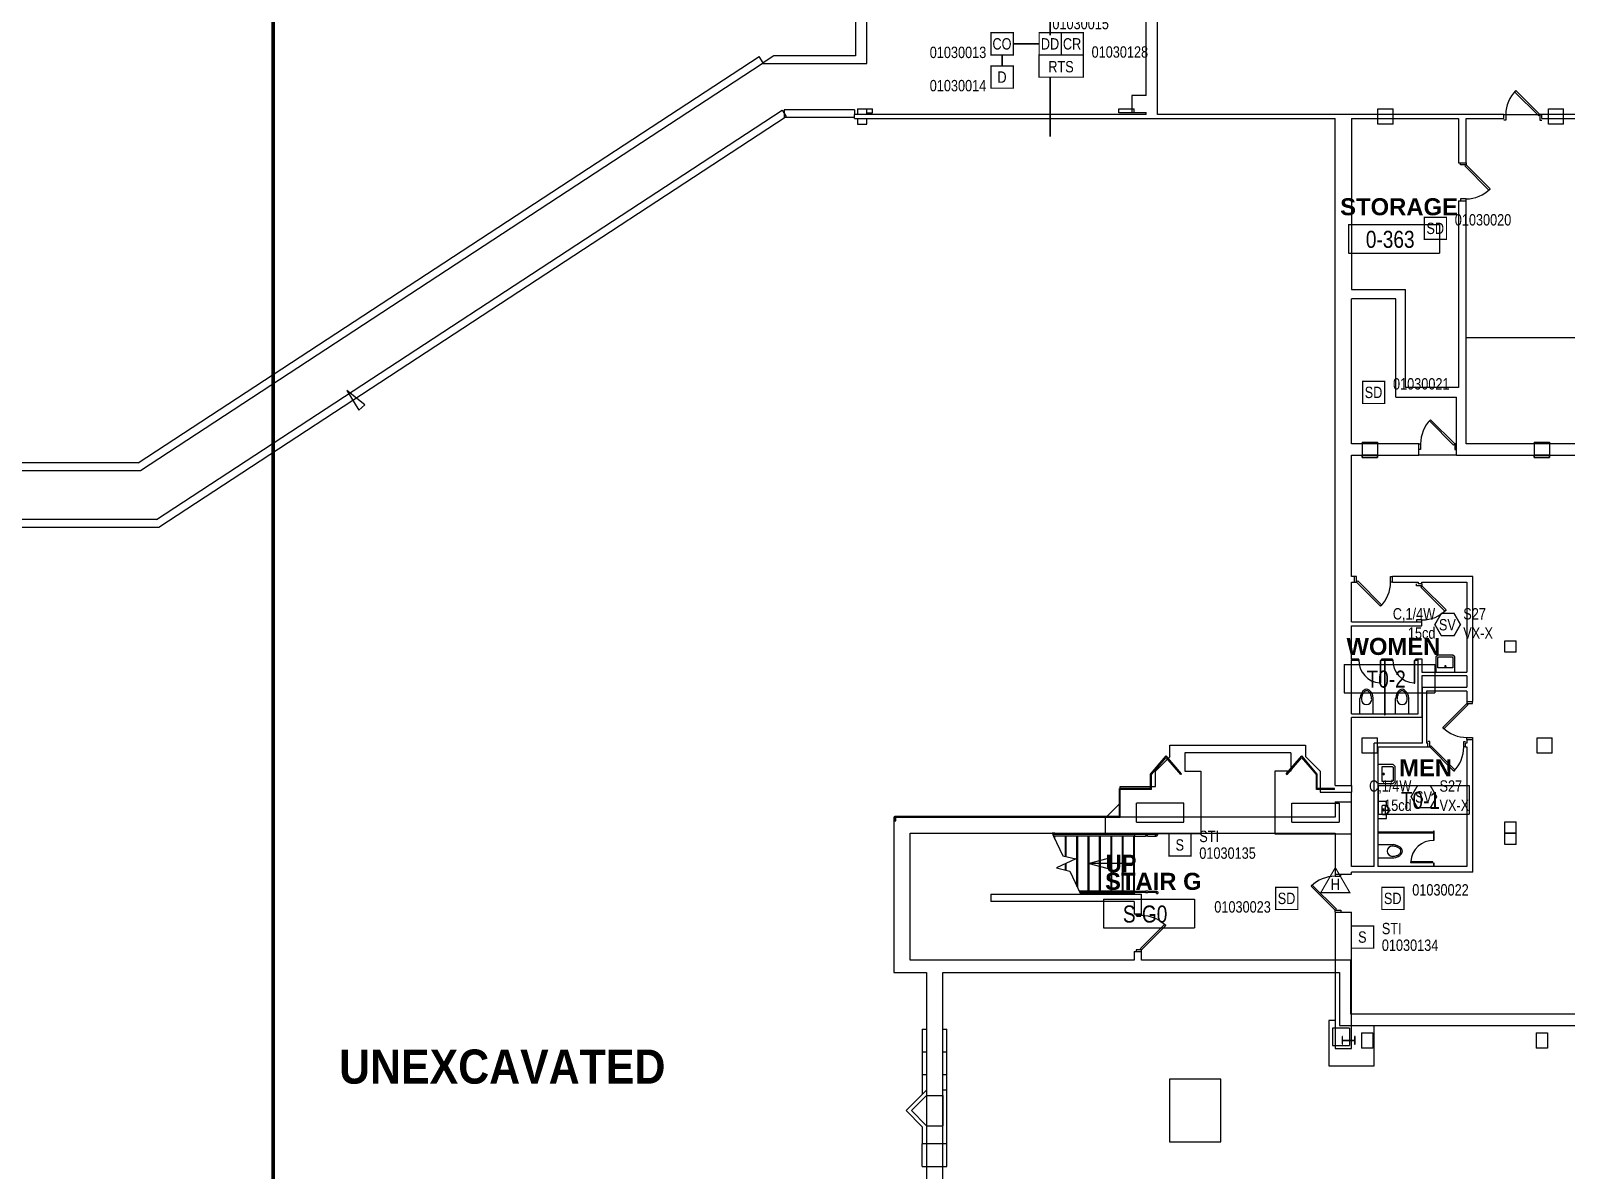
# Model space of a CAD drawing. Header units: inches. Extents: x 3516 to 15434, y -1454 to 5991.
# Drawn here: x 9321 to 10942, y 209 to 1411 of the extents above; entities that cross this region are included whole.
import ezdxf
from ezdxf.enums import TextEntityAlignment as Align

# ---------------------------------------------------------------- set-up
doc = ezdxf.new("R2010")
doc.units = ezdxf.units.IN
doc.header["$LTSCALE"] = 0.25
doc.header["$MEASUREMENT"] = 0
for name, color, linetype in [('BACKGROUND', 8, 'Continuous'), ('CO DETECTOR', 1, 'Continuous'), ('CONDUIT', 6, 'Continuous'), ('DOOR HOLDER', 1, 'Continuous'), ('DUCT DETECTOR', 1, 'Continuous'), ('HEAT DETECTOR', 1, 'Continuous'), ('PULL STATION', 1, 'Continuous'), ('RELAY MODULES', 1, 'Continuous'), ('REMOTE TEST STATION', 1, 'Continuous'), ('SMOKE DETECTOR', 1, 'Continuous'), ('SPEAKER STROBE', 1, 'Continuous')]:
    doc.layers.add(name, color=color, linetype=linetype)
doc.styles.add('Arial', font='arial.ttf', dxfattribs={"width": 0.8})
doc.styles.add('Arial_B', font='arialbd.ttf', dxfattribs={"width": 0.9, "height": 11.25})
doc.styles.add('Arial_B_1', font='arialbd.ttf', dxfattribs={"height": 0.09375})
doc.styles.add('Arial_B_2', font='arialbd.ttf', dxfattribs={"width": 0.9, "height": 36})

# ---------------------------------------------------------------- blocks, each defined once
blk = doc.blocks.new('SIGA-278')
at = {"layer": 'PULL STATION', "const_width": 1.3}
blk.add_lwpolyline([(-11.5, -11.7), (-11.5, 11.7), (11.9, 11.7), (11.9, -11.7)], close=True, dxfattribs=at)
at = {"layer": 'PULL STATION', "style": 'Arial', "width": 0.8}
blk.add_text('S', height=12, dxfattribs=at).set_placement((0, 0), align=Align.MIDDLE)
for tag, p in [('ADDRESS', (20.6, 9)), ('ZONE', (20.6, -8.6))]:
    blk.add_attdef(tag, text='', height=12, dxfattribs=at).set_placement(p, align=Align.MIDDLE_LEFT)
blk.add_attdef('SUBSCRIPT', text='', height=12, dxfattribs=at).set_placement((-16.6, -9), align=Align.MIDDLE_RIGHT)
blk = doc.blocks.new('SIGA-HRD')
at = {"layer": 'HEAT DETECTOR', "const_width": 1.3}
blk.add_lwpolyline([(-11.5, -11.7), (-11.5, 11.7), (11.9, 11.7), (11.9, -11.7)], close=True, dxfattribs=at)
at = {"layer": 'HEAT DETECTOR', "style": 'Arial', "width": 0.8}
blk.add_text('D', height=12, dxfattribs=at).set_placement((0, 0), align=Align.MIDDLE)
for tag, p in [('ADDRESS', (20.6, 9)), ('ZONE', (20.6, -8.6))]:
    blk.add_attdef(tag, text='', height=12, dxfattribs=at).set_placement(p, align=Align.MIDDLE_LEFT)
blk.add_attdef('SUBSCRIPT', text='', height=12, dxfattribs=at).set_placement((-16.6, -9), align=Align.MIDDLE_RIGHT)
blk = doc.blocks.new('SIGA-COD')
at = {"layer": 'CO DETECTOR', "const_width": 1.3}
blk.add_lwpolyline([(-11.5, -11.7), (-11.5, 11.7), (11.9, 11.7), (11.9, -11.7)], close=True, dxfattribs=at)
at = {"layer": 'CO DETECTOR', "style": 'Arial', "width": 0.8}
blk.add_text('CO', height=12, dxfattribs=at).set_placement((0, 0), align=Align.MIDDLE)
for tag, p in [('ADDRESS', (20.6, 9)), ('ZONE', (20.6, -8.6))]:
    blk.add_attdef(tag, text='', height=12, dxfattribs=at).set_placement(p, align=Align.MIDDLE_LEFT)
blk.add_attdef('SUBSCRIPT', text='', height=12, dxfattribs=at).set_placement((-16.6, -9), align=Align.MIDDLE_RIGHT)
blk = doc.blocks.new('SIGA-CR')
at = {"layer": 'RELAY MODULES', "const_width": 1.3}
blk.add_lwpolyline([(-11.5, -11.7), (-11.5, 11.7), (11.9, 11.7), (11.9, -11.7)], close=True, dxfattribs=at)
at = {"layer": 'RELAY MODULES', "style": 'Arial', "width": 0.8}
blk.add_text('CR', height=12, dxfattribs=at).set_placement((0, 0), align=Align.MIDDLE)
for tag, p in [('ADDRESS', (20.6, 9)), ('ZONE', (20.6, -8.6))]:
    blk.add_attdef(tag, text='', height=12, dxfattribs=at).set_placement(p, align=Align.MIDDLE_LEFT)
blk.add_attdef('SUBSCRIPT', text='', height=12, dxfattribs=at).set_placement((-16.6, -9), align=Align.MIDDLE_RIGHT)
blk = doc.blocks.new('SIGA-SD')
at = {"layer": 'DUCT DETECTOR', "const_width": 1.3}
blk.add_lwpolyline([(-11.5, -11.7), (-11.5, 11.7), (11.9, 11.7), (11.9, -11.7)], close=True, dxfattribs=at)
at = {"layer": 'DUCT DETECTOR', "style": 'Arial', "width": 0.8}
blk.add_text('DD', height=12, dxfattribs=at).set_placement((0, 0), align=Align.MIDDLE)
for tag, p in [('ADDRESS', (20.6, 9)), ('ZONE', (20.6, -8.6))]:
    blk.add_attdef(tag, text='', height=12, dxfattribs=at).set_placement(p, align=Align.MIDDLE_LEFT)
blk.add_attdef('SUBSCRIPT', text='', height=12, dxfattribs=at).set_placement((-16.6, -9), align=Align.MIDDLE_RIGHT)
blk = doc.blocks.new('SD-TRK')
at = {"layer": 'REMOTE TEST STATION', "const_width": 1.25}
blk.add_lwpolyline([(-23.2, 12.4), (23.6, 12.4), (23.6, -11), (-23.2, -11)], close=True, dxfattribs=at)
at = {"layer": 'REMOTE TEST STATION', "style": 'Arial', "width": 0.8}
blk.add_text('RTS', height=12, dxfattribs=at).set_placement((0, 0), align=Align.MIDDLE)
blk.add_attdef('DD_NUMBER', text='', height=12, dxfattribs=at).set_placement((29.5, 10.2), align=Align.MIDDLE_LEFT)
blk = doc.blocks.new('150X-AQN5')
at = {"layer": 'DOOR HOLDER', "const_width": 1.25}
blk.add_lwpolyline([(15.3, -8.8), (0, 17.6), (-15.3, -8.8)], close=True, dxfattribs=at)
at = {"layer": 'DOOR HOLDER', "style": 'Arial', "width": 0.8}
blk.add_text('H', height=12, dxfattribs=at).set_placement((0, 0), align=Align.MIDDLE)
blk.add_attdef('SUBSCRIPT', text='', height=12, dxfattribs=at).set_placement((11.4, 10.5), align=Align.MIDDLE_LEFT)
blk = doc.blocks.new('GC-S7VM')
at = {"layer": 'SPEAKER STROBE', "const_width": 1.46}
blk.add_lwpolyline([(13.8, 0.2), (7.1, 11.9), (-6.4, 11.9), (-13.2, 0.2), (-6.4, -11.5), (7.1, -11.5)], close=True, dxfattribs=at)
at = {"layer": 'SPEAKER STROBE', "style": 'Arial', "width": 0.8}
blk.add_text('SV', height=12, dxfattribs=at).set_placement((0, 0), align=Align.MIDDLE)
for tag, p in [('C', (-12.9, 11.5)), ('CANDELA', (-12.6, -8.8)), ('1/2W', (-12.6, -29.2))]:
    blk.add_attdef(tag, text='', height=12, dxfattribs=at).set_placement(p, align=Align.MIDDLE_RIGHT)
for tag, p in [('Speaker_Circuit', (16.8, 11.5)), ('Visual_Circuit', (16.8, -8.8))]:
    blk.add_attdef(tag, text='', height=12, dxfattribs=at).set_placement(p, align=Align.MIDDLE_LEFT)
blk = doc.blocks.new('SIGA-PD')
at = {"layer": 'SMOKE DETECTOR', "const_width": 1.3}
blk.add_lwpolyline([(-11.5, -11.7), (-11.5, 11.7), (11.9, 11.7), (11.9, -11.7)], close=True, dxfattribs=at)
at = {"layer": 'SMOKE DETECTOR', "style": 'Arial', "width": 0.8}
blk.add_text('SD', height=12, dxfattribs=at).set_placement((0, 0), align=Align.MIDDLE)
for tag, p in [('ADDRESS', (20.6, 9)), ('ZONE', (20.6, -8.6))]:
    blk.add_attdef(tag, text='', height=12, dxfattribs=at).set_placement(p, align=Align.MIDDLE_LEFT)
blk.add_attdef('SUBSCRIPT', text='', height=12, dxfattribs=at).set_placement((-16.6, -9), align=Align.MIDDLE_RIGHT)

msp = doc.modelspace()

# ---------------------------------------------------------------- linework, layer by layer
at = {"lineweight": 0, "const_width": 4}
msp.add_lwpolyline([(9576.9, -898.7), (9576.9, 2682.6)], dxfattribs=at)
at = {"layer": 'BACKGROUND'}
for p, q in [((10510.5, 1322.9), (10510.5, 1997.1)), ((10191.5, 1940.6), (10191.5, 1384.9)), ((10203.5, 1376.9), (10203.5, 1799.6)), ((10498.5, 1343), (10498.5, 1680.4)), ((9434.3, 955.5), (10089.8, 1384.3)), ((10094.2, 1377.6), (10089.8, 1384.3)), ((10105.5, 1384.9), (10094.2, 1377.6)), ((10191.5, 1384.9), (10105.5, 1384.9)), ((9436.7, 947.5), (10093.2, 1376.9)), ((10093.2, 1376.9), (10203.5, 1376.9)), ((10887.5, 1347.1), (10888.7, 1348.3)), ((10912.9, 1321.6), (10887.5, 1347.1)), ((10888.7, 1348.3), (10914.2, 1322.9)), ((10483.5, 1343), (10483.5, 1325)), ((10498.5, 1343), (10483.5, 1343)), ((9453.9, 895.5), (10114.3, 1327.5)), ((9456.3, 887.5), (10118.6, 1320.8)), ((10114.3, 1327.5), (10118.6, 1320.8)), ((10190.5, 1328.1), (10116.5, 1328.1)), ((10116.5, 1328.1), (10116.5, 1320.1)), ((10116.5, 1320.1), (10190.5, 1320.1)), ((10190.5, 1328.1), (10190.5, 1322.9)), ((10498.5, 1322.9), (10190.5, 1322.9)), ((10190.5, 1318.9), (10190.5, 1322.9)), ((10190.5, 1318.9), (10698.2, 1318.9)), ((10193.7, 1328.9), (10193.7, 1322.9)), ((10193.7, 1328.9), (10203.5, 1328.9)), ((10193.7, 1318.9), (10193.7, 1312.9)), ((10203.5, 1324.9), (10203.5, 1328.9)), ((10203.5, 1328.9), (10209.7, 1328.9)), ((10203.5, 1324.9), (10209.7, 1324.9)), ((10203.5, 1322.9), (10203.5, 1324.9)), ((10203.5, 1312.9), (10203.5, 1318.9)), ((10209.7, 1324.9), (10209.7, 1328.9)), ((10469.7, 1324.9), (10469.7, 1328.9)), ((10469.7, 1328.9), (10485.7, 1328.9)), ((10485.7, 1324.9), (10469.7, 1324.9)), ((10483.5, 1325), (10498.5, 1325)), ((10485.7, 1324.9), (10485.7, 1328.9)), ((10498.5, 1322.9), (10498.5, 1325)), ((10876.2, 1322.9), (10510.5, 1322.9)), ((10698.2, 615.1), (10698.2, 1318.9)), ((10715.2, 1318.9), (10715.2, 1138.4)), ((10715.2, 1318.9), (10828.2, 1318.9)), ((10743.2, 1312.9), (10743.2, 1328.9)), ((10743.2, 1328.9), (10759.2, 1328.9)), ((10759.2, 1312.9), (10759.2, 1328.9)), ((10828.2, 1318.9), (10828.2, 1272)), ((10836.2, 1272), (10836.2, 1318.9)), ((10836.2, 1318.9), (10876.2, 1318.9)), ((10876.2, 1322.9), (10878.2, 1322.9)), ((10876.2, 1318.9), (10876.2, 1322.9)), ((10876.2, 1322.9), (10916.2, 1322.9)), ((10878.2, 1317.1), (10876.2, 1317.1)), ((10878.2, 1322.9), (10878.2, 1317.1)), ((10914.2, 1322.9), (10912.9, 1321.6)), ((10914.2, 1322.9), (10914.2, 1317.1)), ((10916.2, 1322.9), (10914.2, 1322.9)), ((10914.2, 1317.1), (10916.2, 1317.1)), ((11364.2, 1322.9), (10916.2, 1322.9)), ((10916.2, 1318.9), (10916.2, 1322.9)), ((10916.2, 1318.9), (11163.2, 1318.9)), ((10923.2, 1312.9), (10923.2, 1328.9)), ((10923.2, 1328.9), (10939.2, 1328.9)), ((10939.2, 1312.9), (10939.2, 1328.9)), ((10193.7, 1312.9), (10203.5, 1312.9)), ((10759.2, 1312.9), (10743.2, 1312.9)), ((10939.2, 1312.9), (10923.2, 1312.9)), ((10828.2, 1272), (10836.2, 1272)), ((10830.4, 1270), (10830.4, 1272)), ((10836.2, 1270), (10830.4, 1270)), ((10836.2, 1270), (10834.9, 1268.7)), ((10834.9, 1268.7), (10860.4, 1243.3)), ((10836.2, 1272), (10836.2, 1270)), ((10861.6, 1244.5), (10836.2, 1270)), ((10830.4, 1234), (10830.4, 1232)), ((10836.2, 1234), (10830.4, 1234)), ((10836.2, 1232), (10836.2, 1234)), ((10860.4, 1243.3), (10861.6, 1244.5)), ((10828.2, 1232), (10828.2, 1034.9)), ((10828.2, 1232), (10836.2, 1232)), ((10836.2, 975.4), (10836.2, 1232)), ((10712.2, 1206.8), (10808.2, 1206.8)), ((10712.2, 1206.8), (10712.2, 1176.8)), ((10808.2, 1206.8), (10808.2, 1176.8)), ((10712.2, 1176.8), (10808.2, 1176.8)), ((10715.2, 1138.4), (10772.2, 1138.4)), ((10772.2, 1034.9), (10772.2, 1138.4)), ((10762.2, 1128.4), (10715.2, 1128.4)), ((10715.2, 975.4), (10715.2, 1128.4)), ((10762.2, 1024.9), (10762.2, 1128.4)), ((11163.2, 1087.4), (10836.2, 1087.4)), ((9654.7, 1031.8), (9667.4, 1011)), ((9673.7, 1016.6), (9654.7, 1031.8)), ((10762.2, 1024.9), (10826.2, 1024.9)), ((10828.2, 1034.9), (10772.2, 1034.9)), ((10826.2, 963.4), (10826.2, 1024.9)), ((9667.4, 1011), (9673.7, 1016.6)), ((10797.5, 999.6), (10798.7, 1000.8)), ((10822.9, 974.1), (10797.5, 999.6)), ((10798.7, 1000.8), (10824.2, 975.4)), ((10786.2, 975.4), (10715.2, 975.4)), ((10726.7, 977.1), (10726.7, 975.4)), ((10726.7, 977.1), (10742.7, 977.1)), ((10726.7, 977.1), (10726.7, 961.1)), ((10726.7, 977.1), (10742.7, 977.1)), ((10742.7, 975.4), (10726.7, 975.4)), ((10742.7, 975.4), (10742.7, 977.1)), ((10742.7, 977.1), (10742.7, 961.1)), ((10786.2, 963.4), (10786.2, 975.4)), ((10786.2, 975.4), (10788.2, 975.4)), ((10788.2, 975.4), (10788.2, 969.6)), ((10824.2, 975.4), (10822.9, 974.1)), ((10824.2, 975.4), (10824.2, 969.6)), ((10826.2, 975.4), (10824.2, 975.4)), ((11163.2, 975.4), (10836.2, 975.4)), ((10908.2, 977.1), (10908.2, 975.4)), ((10908.2, 977.1), (10924.2, 977.1)), ((10908.2, 977.1), (10908.2, 961.1)), ((10908.2, 977.1), (10924.2, 977.1)), ((10924.2, 975.4), (10908.2, 975.4)), ((10924.2, 975.4), (10924.2, 977.1)), ((10924.2, 977.1), (10924.2, 961.1)), ((10715.2, 963.4), (10786.2, 963.4)), ((10715.2, 835.6), (10715.2, 963.4)), ((10726.7, 961.1), (10726.7, 963.4)), ((10742.7, 963.4), (10726.7, 963.4)), ((10726.7, 961.1), (10742.7, 961.1)), ((10742.7, 961.1), (10726.7, 961.1)), ((10742.7, 961.1), (10742.7, 963.4)), ((10788.2, 969.6), (10786.2, 969.6)), ((10826.2, 963.4), (10786.2, 963.4)), ((10824.2, 969.6), (10826.2, 969.6)), ((10826.2, 963.4), (11582.2, 963.4)), ((10908.2, 961.1), (10908.2, 963.4)), ((10924.2, 963.4), (10908.2, 963.4)), ((10908.2, 961.1), (10924.2, 961.1)), ((10924.2, 961.1), (10908.2, 961.1)), ((10924.2, 961.1), (10924.2, 963.4)), ((9238.2, 947.5), (9436.7, 947.5)), ((9434.3, 955.5), (9255.2, 955.5)), ((9453.9, 895.5), (9246.7, 895.5)), ((9246.7, 887.5), (9456.3, 887.5)), ((10718.5, 835.6), (10715.2, 835.6)), ((10715.2, 829.6), (10718.5, 829.6)), ((10715.2, 787.6), (10715.2, 829.6)), ((10718.5, 829.6), (10718.5, 835.6)), ((10720.5, 835.4), (10718.5, 835.4)), ((10718.5, 829.6), (10720.5, 829.6)), ((10720.5, 829.6), (10720.5, 835.4)), ((10720.5, 829.6), (10721.8, 830.9)), ((10746, 804.2), (10720.5, 829.6)), ((10721.8, 830.9), (10747.2, 805.4)), ((10756.5, 835.4), (10758.5, 835.4)), ((10756.5, 829.6), (10756.5, 835.4)), ((10758.5, 829.6), (10756.5, 829.6)), ((10843.2, 835.6), (10758.5, 835.6)), ((10758.5, 829.6), (10758.5, 835.6)), ((10758.5, 829.6), (10785.7, 829.6)), ((10783.9, 825.6), (10783.9, 827.6)), ((10785.7, 829.6), (10785.7, 827.6)), ((10789.7, 827.6), (10785.7, 827.6)), ((10789.7, 829.6), (10837.2, 829.6)), ((10789.7, 827.6), (10789.7, 829.6)), ((10789.7, 827.6), (10789.7, 825.6)), ((10837.2, 829.6), (10837.2, 734.6)), ((10843.2, 703.6), (10843.2, 835.6)), ((10789.7, 825.6), (10783.9, 825.6)), ((10789.7, 825.6), (10788.4, 824.4)), ((10788.4, 824.4), (10813.9, 798.9)), ((10815.1, 800.2), (10789.7, 825.6)), ((10747.2, 805.4), (10746, 804.2)), ((10813.9, 798.9), (10815.1, 800.2)), ((10715.2, 787.6), (10789.7, 787.6)), ((10715.2, 783.6), (10789.7, 783.6)), ((10715.2, 748.1), (10715.2, 783.6)), ((10783.9, 789.6), (10783.9, 787.6)), ((10789.7, 789.6), (10783.9, 789.6)), ((10789.7, 787.6), (10789.7, 789.6)), ((10789.7, 783.6), (10789.7, 787.6)), ((10877.2, 755.6), (10877.2, 767.6)), ((10877.2, 767.6), (10889.2, 767.6)), ((10889.2, 755.6), (10889.2, 767.6)), ((10722.9, 748.1), (10715.2, 748.1)), ((10715.2, 748.1), (10715.2, 747.3)), ((10715.2, 690.6), (10715.2, 747.3)), ((10715.2, 747.3), (10722.9, 747.3)), ((10722.9, 747.3), (10722.9, 748.1)), ((10745.5, 746.7), (10745.5, 723.1)), ((10746.3, 746.7), (10745.5, 746.7)), ((10746.3, 723.1), (10746.3, 746.7)), ((10758.7, 748.1), (10746.9, 748.1)), ((10746.9, 748.1), (10746.9, 747.3)), ((10746.9, 747.3), (10758.7, 747.3)), ((10750.7, 746.8), (10750.2, 746.8)), ((10750.2, 746.8), (10750.2, 689.6)), ((10750.7, 689.6), (10750.7, 746.8)), ((10758.7, 747.3), (10758.7, 748.1)), ((10781.3, 746.7), (10781.3, 723.1)), ((10782, 746.7), (10781.3, 746.7)), ((10782, 723.1), (10782, 746.7)), ((10785.7, 748.1), (10782.7, 748.1)), ((10782.7, 748.1), (10782.7, 747.3)), ((10782.7, 747.3), (10785.7, 747.3)), ((10785.7, 748.1), (10785.7, 748.6)), ((10785.7, 748.6), (10789.7, 748.6)), ((10785.7, 747.3), (10785.7, 748.1)), ((10785.7, 690.6), (10785.7, 747.3)), ((10789.7, 748.6), (10789.7, 734.6)), ((10806.4, 752.6), (10804.4, 750.6)), ((10804.4, 750.6), (10804.4, 734.6)), ((10822.4, 752.6), (10806.4, 752.6)), ((10806.4, 749.7), (10807.2, 750.6)), ((10806.4, 739.1), (10806.4, 749.7)), ((10807.2, 750.6), (10821.6, 750.6)), ((10821.6, 750.6), (10822.4, 749.7)), ((10824.4, 750.6), (10822.4, 752.6)), ((10822.4, 749.7), (10822.4, 739.1)), ((10824.4, 734.6), (10824.4, 750.6)), ((10889.2, 755.6), (10877.2, 755.6)), ((10707.4, 742.8), (10803.4, 742.8)), ((10707.4, 742.8), (10707.4, 712.8)), ((10789.7, 734.6), (10837.2, 734.6)), ((10837.2, 730.6), (10789.7, 730.6)), ((10789.7, 730.6), (10789.7, 686.6)), ((10803.4, 742.8), (10803.4, 712.8)), ((10822.4, 739.1), (10806.4, 739.1)), ((10837.2, 730.6), (10837.2, 718.6)), ((10745.5, 723.1), (10746.3, 723.1)), ((10781.3, 723.1), (10782, 723.1)), ((10790.4, 718.6), (10837.2, 718.6)), ((10790.4, 659.6), (10790.4, 718.6)), ((10837.2, 714.6), (10794.4, 714.6)), ((10794.4, 714.6), (10794.4, 659.6)), ((10837.2, 714.6), (10837.2, 703.6)), ((10707.4, 712.8), (10803.4, 712.8)), ((10724.2, 690.6), (10724.2, 706.6)), ((10738.2, 690.6), (10738.2, 707.2)), ((10761.7, 690.6), (10761.7, 706.6)), ((10775.7, 690.6), (10775.7, 707.2)), ((10811.7, 676.2), (10837.2, 701.6)), ((10838.4, 700.4), (10812.9, 674.9)), ((10837.2, 703.6), (10843.2, 703.6)), ((10837.2, 703.6), (10837.2, 701.6)), ((10837.2, 701.6), (10842.9, 701.6)), ((10837.2, 701.6), (10838.4, 700.4)), ((10842.9, 701.6), (10842.9, 703.6)), ((10715.2, 690.6), (10750.2, 690.6)), ((10715.2, 615.1), (10715.2, 686.6)), ((10789.7, 686.6), (10715.2, 686.6)), ((10750.2, 689.6), (10750.7, 689.6)), ((10750.7, 690.6), (10785.7, 690.6)), ((10726.7, 649.1), (10726.7, 665.1)), ((10726.7, 665.1), (10742.7, 665.1)), ((10742.7, 649.1), (10742.7, 665.1)), ((10812.9, 674.9), (10811.7, 676.2)), ((10837.2, 665.6), (10842.9, 665.6)), ((10837.2, 663.6), (10837.2, 665.6)), ((10842.9, 665.6), (10842.9, 663.6)), ((10911.2, 649.1), (10911.2, 665.1)), ((10911.2, 665.1), (10927.2, 665.1)), ((10927.2, 649.1), (10927.2, 665.1)), ((10523.6, 645.4), (10523.6, 657.4)), ((10523.6, 657.4), (10539.2, 657.4)), ((10539.2, 657.4), (10666.7, 657.4)), ((10651.2, 649.4), (10539.2, 649.4)), ((10539.2, 649.4), (10539.2, 629.9)), ((10651.2, 649.4), (10651.2, 629.9)), ((10666.7, 657.4), (10666.7, 645.4)), ((10742.7, 649.1), (10726.7, 649.1)), ((10790.4, 659.6), (10739.2, 659.6)), ((10739.2, 529.6), (10739.2, 659.6)), ((10743.2, 655.6), (10795.8, 655.6)), ((10743.2, 655.6), (10743.2, 529.6)), ((10795.8, 659.6), (10794.4, 659.6)), ((10797.8, 661.4), (10795.8, 661.4)), ((10795.8, 655.6), (10795.8, 659.6)), ((10795.8, 655.6), (10797.8, 655.6)), ((10797.8, 655.6), (10797.8, 661.4)), ((10797.8, 655.6), (10799, 656.9)), ((10823.2, 630.2), (10797.8, 655.6)), ((10799, 656.9), (10824.5, 631.4)), ((10833.8, 661.4), (10835.8, 661.4)), ((10833.8, 655.6), (10833.8, 661.4)), ((10835.8, 655.6), (10833.8, 655.6)), ((10837.2, 659.6), (10835.8, 659.6)), ((10835.8, 655.6), (10835.8, 659.6)), ((10835.8, 655.6), (10837.2, 655.6)), ((10837.2, 663.6), (10837.2, 659.6)), ((10837.2, 663.6), (10843.2, 663.6)), ((10837.2, 655.6), (10837.2, 529.6)), ((10843.2, 523.6), (10843.2, 663.6)), ((10927.2, 649.1), (10911.2, 649.1)), ((10503.2, 627), (10519.7, 646.2)), ((10504.2, 626.6), (10519.7, 644.6)), ((10508.2, 629.9), (10523.7, 645.4)), ((10535.9, 627.3), (10519.7, 646.2)), ((10535.2, 626.6), (10519.7, 644.6)), ((10523.7, 645.4), (10523.6, 645.4)), ((10646.4, 627.3), (10662.7, 646.2)), ((10647.2, 626.6), (10662.7, 644.6)), ((10679.2, 627), (10662.7, 646.2)), ((10678.2, 626.6), (10662.7, 644.6)), ((10682.2, 629.9), (10666.7, 645.4)), ((10759.2, 637.1), (10743.2, 637.1)), ((10747.7, 619.1), (10747.7, 635.1)), ((10747.7, 635.1), (10758.3, 635.1)), ((10758.3, 635.1), (10759.2, 634.3)), ((10761.2, 635.1), (10759.2, 637.1)), ((10759.2, 634.3), (10759.2, 619.9)), ((10761.2, 619.1), (10761.2, 635.1)), ((10503.2, 611.6), (10503.2, 627)), ((10504.2, 610.6), (10504.2, 626.6)), ((10508.2, 613.9), (10508.2, 629.9)), ((10535.2, 626.6), (10535.9, 627.3)), ((10539.2, 629.9), (10556.2, 629.9)), ((10556.2, 629.9), (10556.2, 576.4)), ((10651.2, 629.9), (10634.2, 629.9)), ((10634.2, 629.9), (10634.2, 576.4)), ((10646.4, 627.3), (10647.2, 626.6)), ((10678.2, 610.6), (10678.2, 626.6)), ((10679.2, 611.6), (10679.2, 627)), ((10682.2, 629.9), (10682.2, 607.9)), ((10743.2, 617.1), (10759.2, 617.1)), ((10758.3, 619.1), (10747.7, 619.1)), ((10759.2, 619.9), (10758.3, 619.1)), ((10759.2, 617.1), (10761.2, 619.1)), ((10824.5, 631.4), (10823.2, 630.2)), ((10503.2, 611.6), (10470.2, 611.6)), ((10470.2, 582.6), (10470.2, 611.6)), ((10471.2, 596.4), (10471.2, 613.9)), ((10471.2, 613.9), (10508.2, 613.9)), ((10504.2, 610.6), (10471.2, 610.6)), ((10471.2, 581.6), (10471.2, 610.6)), ((10697.2, 610.6), (10678.2, 610.6)), ((10697.2, 611.6), (10679.2, 611.6)), ((10682.2, 607.9), (10698.2, 607.9)), ((10697.2, 610.6), (10697.2, 611.6)), ((10698.2, 615.1), (10715.2, 615.1)), ((10698.2, 607.9), (10702.2, 607.9)), ((10702.2, 607.9), (10715.2, 607.9)), ((10715.2, 615.1), (10715.2, 607.9)), ((10715.2, 563.9), (10715.2, 607.9)), ((10743.5, 614.8), (10839.5, 614.8)), ((10743.5, 614.8), (10743.5, 584.8)), ((10839.5, 614.8), (10839.5, 584.8)), ((10471.2, 596.4), (10455.7, 580.9)), ((10538.2, 596.4), (10488.2, 596.4)), ((10488.2, 576.4), (10488.2, 596.4)), ((10538.2, 576.4), (10538.2, 596.4)), ((10652.2, 576.4), (10652.2, 596.4)), ((10652.2, 596.4), (10702.2, 596.4)), ((10698.2, 597.6), (10698.2, 581.6)), ((10698.2, 597.6), (10715.2, 597.6)), ((10702.2, 596.4), (10702.2, 576.4)), ((10715.2, 529.6), (10715.2, 597.6)), ((10751.7, 598.1), (10743.2, 598.1)), ((10743.5, 584.8), (10839.5, 584.8)), ((10747.7, 584.6), (10747.7, 593.6)), ((10748.2, 594.1), (10751.7, 594.1)), ((10751.7, 584.1), (10748.2, 584.1)), ((10751.2, 594.1), (10754.2, 590.6)), ((10751.2, 584.1), (10751.2, 594.1)), ((10754.2, 587.6), (10751.2, 584.1)), ((10752.2, 594.1), (10751.7, 594.1)), ((10751.7, 584.1), (10752.2, 584.1)), ((10752.2, 594.6), (10752.2, 597.6)), ((10754.8, 591.1), (10752.2, 594.1)), ((10752.2, 584.1), (10754.8, 587.2)), ((10752.2, 580.6), (10752.2, 583.6)), ((10754.2, 590.6), (10753.6, 591.3)), ((10753.6, 587), (10754.2, 587.6)), ((10754.2, 591.8), (10754.8, 591.1)), ((10754.8, 587.2), (10754.2, 586.5)), ((10754.4, 590), (10754.4, 588.3)), ((10755.2, 588.2), (10755.2, 590.1)), ((10232.2, 581.6), (10232.2, 417.6)), ((10698.2, 581.6), (10232.2, 581.6)), ((10233.2, 577.6), (10233.2, 582.6)), ((10233.2, 582.6), (10470.2, 582.6)), ((10233.2, 577.6), (10234.2, 577.6)), ((10234.2, 577.6), (10234.2, 581.6)), ((10234.2, 581.6), (10471.2, 581.6)), ((10455.7, 563.9), (10455.7, 580.9)), ((10488.2, 576.4), (10538.2, 576.4)), ((10556.2, 576.4), (10556.2, 563.9)), ((10634.2, 576.4), (10634.2, 563.9)), ((10652.2, 576.4), (10702.2, 576.4)), ((10743.2, 580.1), (10751.7, 580.1)), ((10877.2, 564.6), (10877.2, 576.6)), ((10877.2, 576.6), (10889.2, 576.6)), ((10889.2, 564.6), (10889.2, 576.6)), ((10249.2, 430.6), (10249.2, 564.6)), ((10249.2, 564.6), (10399.2, 564.6)), ((10402.2, 564.6), (10399.2, 564.6)), ((10399.2, 564.6), (10399.9, 563.1)), ((10399.9, 563.1), (10400.6, 561.6)), ((10486.2, 563.1), (10399.9, 563.1)), ((10400.6, 561.6), (10410.4, 540.8)), ((10486.2, 561.6), (10400.6, 561.6)), ((10401.4, 563.1), (10401.4, 564.6)), ((10401.4, 560), (10401.4, 561.6)), ((10402.2, 564.6), (10698.2, 564.6)), ((10402.2, 563.1), (10402.2, 564.6)), ((10402.2, 558.4), (10402.2, 561.6)), ((10413.4, 563.1), (10413.4, 564.6)), ((10413.4, 540), (10413.4, 561.6)), ((10414.2, 563.1), (10414.2, 564.6)), ((10414.2, 539.9), (10414.2, 561.6)), ((10425.4, 563.1), (10425.4, 564.6)), ((10425.4, 508.5), (10425.4, 561.6)), ((10426.2, 563.1), (10426.2, 564.6)), ((10426.2, 506.9), (10426.2, 561.6)), ((10437.4, 563.1), (10437.4, 564.6)), ((10437.4, 503.6), (10437.4, 561.6)), ((10438.2, 563.1), (10438.2, 564.6)), ((10438.2, 503.6), (10438.2, 561.6)), ((10449.4, 563.1), (10449.4, 564.6)), ((10449.4, 503.6), (10449.4, 561.6)), ((10450.2, 563.1), (10450.2, 564.6)), ((10450.2, 503.6), (10450.2, 561.6)), ((10556.2, 563.9), (10455.7, 563.9)), ((10461.4, 563.1), (10461.4, 563.9)), ((10461.4, 503.6), (10461.4, 561.6)), ((10462.2, 563.1), (10462.2, 563.9)), ((10462.2, 503.6), (10462.2, 561.6)), ((10473.4, 563.1), (10473.4, 563.9)), ((10473.4, 503.6), (10473.4, 561.6)), ((10474.2, 563.1), (10474.2, 563.9)), ((10474.2, 503.6), (10474.2, 561.6)), ((10485.4, 563.1), (10485.4, 563.9)), ((10485.4, 503.6), (10485.4, 561.6)), ((10486.2, 563.1), (10486.2, 563.9)), ((10486.2, 563.1), (10486.2, 562.9)), ((10497.7, 563.1), (10486.2, 563.1)), ((10486.2, 561.8), (10486.2, 561.6)), ((10486.2, 503.6), (10486.2, 561.6)), ((10486.2, 561.6), (10497.7, 561.6)), ((10508.2, 563.1), (10500.1, 563.1)), ((10500.1, 561.6), (10508.2, 561.6)), ((10508.2, 563.1), (10508.2, 562.4)), ((10508.7, 563.1), (10508.2, 563.1)), ((10508.2, 561.6), (10508.2, 563.1)), ((10508.2, 562.4), (10508.2, 561.6)), ((10508.2, 561.6), (10508.7, 561.6)), ((10634.2, 563.9), (10715.2, 563.9)), ((10698.2, 564.6), (10698.2, 521.2)), ((10743.2, 552.6), (10759.2, 552.6)), ((10744.2, 565.6), (10744.2, 565.1)), ((10801.4, 565.6), (10744.2, 565.6)), ((10744.2, 565.1), (10801.4, 565.1)), ((10801.4, 565.1), (10801.4, 565.6)), ((10801.9, 566.9), (10801.9, 557.1)), ((10802.7, 566.9), (10801.9, 566.9)), ((10801.9, 557.1), (10802.7, 557.1)), ((10802.7, 557.1), (10802.7, 566.9)), ((10889.2, 564.6), (10877.2, 564.6)), ((10877.2, 552.6), (10877.2, 564.6)), ((10877.2, 564.6), (10889.2, 564.6)), ((10889.2, 552.6), (10877.2, 552.6)), ((10889.2, 552.6), (10889.2, 564.6)), ((10424.4, 537.4), (10404, 527.9)), ((10410.4, 540.8), (10424.4, 537.4)), ((10462.2, 539.1), (10438.2, 532.6)), ((10462.2, 526.2), (10462.2, 539.1)), ((10743.2, 538.6), (10759.8, 538.6)), ((10404, 527.9), (10418, 524.5)), ((10413.4, 525.6), (10413.4, 532.3)), ((10414.2, 525.4), (10414.2, 532.6)), ((10418, 524.5), (10429.1, 500.6)), ((10450.2, 532.6), (10438.2, 532.6)), ((10438.2, 532.6), (10438.5, 532.6)), ((10438.5, 532.6), (10462.2, 526.2)), ((10462.2, 532.6), (10450.2, 532.6)), ((10474.2, 532.6), (10462.2, 532.6)), ((10486.2, 532.6), (10474.2, 532.6)), ((10698.2, 521.2), (10698.2, 519.2)), ((10698.2, 521.2), (10715.2, 521.2)), ((10698.2, 519.2), (10703.9, 519.2)), ((10703.9, 519.2), (10703.9, 521.2)), ((10739.2, 529.6), (10715.2, 529.6)), ((10843.2, 523.6), (10715.2, 523.6)), ((10715.2, 521.2), (10715.2, 523.6)), ((10837.2, 529.6), (10743.2, 529.6)), ((10801.3, 534.5), (10777.7, 534.5)), ((10777.7, 534.5), (10777.7, 533.8)), ((10777.7, 533.8), (10801.3, 533.8)), ((10801.3, 533.8), (10801.3, 534.5)), ((10801.9, 533.1), (10801.9, 530.1)), ((10802.7, 533.1), (10801.9, 533.1)), ((10801.9, 530.1), (10802.7, 530.1)), ((10802.7, 530.1), (10802.7, 533.1)), ((10427.7, 503.6), (10428.4, 502.1)), ((10486.2, 503.6), (10427.7, 503.6)), ((10486.2, 503.6), (10486.2, 503.4)), ((10486.2, 503.6), (10497.7, 503.6)), ((10500.1, 503.6), (10508.2, 503.6)), ((10508.2, 502.9), (10508.2, 503.6)), ((10508.2, 503.6), (10508.7, 503.6)), ((10508.2, 503.6), (10508.2, 502.1)), ((10508.2, 502.1), (10508.2, 502.9)), ((10673.9, 509.9), (10672.7, 508.7)), ((10672.7, 508.7), (10698.2, 483.2)), ((10699.4, 484.5), (10673.9, 509.9)), ((10334.7, 500.4), (10493.7, 500.4)), ((10334.7, 500.4), (10334.7, 492.4)), ((10485.7, 492.4), (10334.7, 492.4)), ((10486.2, 502.1), (10428.4, 502.1)), ((10438.2, 500.6), (10429.1, 500.6)), ((10437.4, 500.6), (10437.4, 502.1)), ((10438.2, 500.6), (10438.2, 502.1)), ((10450.2, 500.6), (10438.2, 500.6)), ((10449.4, 500.6), (10449.4, 502.1)), ((10450.2, 500.6), (10450.2, 502.1)), ((10462.2, 500.6), (10450.2, 500.6)), ((10453.5, 494.9), (10549.5, 494.9)), ((10453.5, 494.9), (10453.5, 464.9)), ((10461.4, 500.6), (10461.4, 502.1)), ((10462.2, 500.6), (10462.2, 502.1)), ((10474.2, 500.6), (10462.2, 500.6)), ((10473.4, 500.6), (10473.4, 502.1)), ((10474.2, 500.6), (10474.2, 502.1)), ((10486.2, 500.6), (10474.2, 500.6)), ((10485.4, 500.6), (10485.4, 502.1)), ((10485.7, 492.4), (10485.7, 479.6)), ((10486.2, 502.3), (10486.2, 502.1)), ((10486.2, 500.6), (10486.2, 502.1)), ((10497.7, 502.1), (10486.2, 502.1)), ((10493.7, 479.6), (10493.7, 500.4)), ((10508.2, 502.1), (10500.1, 502.1)), ((10508.7, 502.1), (10508.2, 502.1)), ((10509.4, 500.9), (10509.4, 501.4)), ((10509.4, 500.9), (10509.4, 500.9)), ((10509.4, 500.9), (10510.9, 500.9)), ((10510.9, 501.4), (10510.9, 500.9)), ((10510.9, 500.9), (10510.9, 500.9)), ((10549.5, 494.9), (10549.5, 464.9)), ((10485.7, 479.6), (10493.7, 479.6)), ((10487.9, 477.6), (10487.9, 479.6)), ((10493.7, 477.6), (10487.9, 477.6)), ((10493.7, 479.6), (10493.7, 477.6)), ((10698.2, 483.2), (10699.4, 484.5)), ((10698.2, 483.2), (10703.9, 483.2)), ((10698.2, 481.2), (10698.2, 483.2)), ((10698.2, 481.2), (10698.2, 337.4)), ((10698.2, 481.2), (10715.2, 481.2)), ((10703.9, 483.2), (10703.9, 481.2)), ((10715.2, 346), (10715.2, 481.2)), ((10453.5, 464.9), (10549.5, 464.9)), ((10492.4, 442.9), (10517.9, 468.3)), ((10519.1, 467.1), (10493.7, 441.6)), ((10517.9, 468.3), (10519.1, 467.1)), ((10485.7, 439.6), (10485.7, 430.6)), ((10485.7, 439.6), (10493.7, 439.6)), ((10487.9, 441.6), (10487.9, 439.6)), ((10493.7, 441.6), (10487.9, 441.6)), ((10493.7, 441.6), (10492.4, 442.9)), ((10493.7, 439.6), (10493.7, 441.6)), ((10493.7, 430.6), (10493.7, 439.6)), ((10485.7, 430.6), (10249.2, 430.6)), ((10714.5, 430.6), (10493.7, 430.6)), ((10714.5, 373.6), (10714.5, 430.6)), ((10232.2, 417.6), (10266.7, 417.6)), ((10266.7, 417.6), (10266.7, -307.4)), ((10283.7, -324.4), (10283.7, 417.6)), ((10283.7, 417.6), (10702.5, 417.6)), ((10702.5, 417.6), (10702.5, 361.6)), ((11228.7, 373.6), (10714.5, 373.6)), ((10262.2, 357.9), (10266.7, 357.9)), ((10262.2, 357.9), (10262.2, 333.9)), ((10283.7, 357.9), (10288.2, 357.9)), ((10288.2, 333.9), (10288.2, 357.9)), ((10698.2, 367), (10691.2, 367)), ((10691.2, 367), (10691.2, 319)), ((10713.2, 358.7), (10695.2, 358.7)), ((10695.2, 358.7), (10695.2, 340.7)), ((10702.5, 361.6), (11759.2, 361.6)), ((10713.2, 358.7), (10713.2, 346)), ((10739.2, 319), (10739.2, 361.6)), ((10695.2, 340.7), (10713.2, 340.7)), ((10705.3, 349.9), (10705.3, 341.9)), ((10705.8, 349.9), (10705.3, 349.9)), ((10705.3, 341.9), (10705.8, 341.9)), ((10705.8, 346), (10705.8, 349.9)), ((10718.5, 346), (10705.8, 346)), ((10705.8, 341.9), (10705.8, 345.7)), ((10705.8, 345.7), (10718.5, 345.7)), ((10713.2, 345.7), (10713.2, 340.7)), ((10715.2, 337.4), (10715.2, 345.7)), ((10719, 349.9), (10718.5, 349.9)), ((10718.5, 349.9), (10718.5, 346)), ((10718.5, 345.7), (10718.5, 341.9)), ((10718.5, 341.9), (10719, 341.9)), ((10719, 341.9), (10719, 349.9)), ((10725.7, 353.9), (10725.7, 337.9)), ((10725.7, 353.9), (10737.7, 353.9)), ((10737.7, 353.9), (10737.7, 337.9)), ((10910.2, 353.9), (10910.2, 337.9)), ((10910.2, 353.9), (10922.2, 353.9)), ((10922.2, 353.9), (10922.2, 337.9)), ((10262.2, 333.9), (10266.7, 333.9)), ((10262.2, 333.9), (10262.2, 309.9)), ((10283.7, 333.9), (10288.2, 333.9)), ((10288.2, 309.9), (10288.2, 333.9)), ((10698.2, 337.4), (10715.2, 337.4)), ((10737.7, 337.9), (10725.7, 337.9)), ((10922.2, 337.9), (10910.2, 337.9)), ((10262.2, 309.9), (10266.7, 309.9)), ((10262.2, 309.9), (10262.2, 288.9)), ((10283.7, 309.9), (10288.2, 309.9)), ((10288.2, 293.4), (10288.2, 309.9)), ((10691.2, 319), (10739.2, 319)), ((10266.7, 293.4), (10245.1, 271.8)), ((10288.2, 293.4), (10283.7, 293.4)), ((10288.2, 250.3), (10288.2, 293.4)), ((10577.2, 304.9), (10523.2, 304.9)), ((10523.2, 304.9), (10523.2, 238.9)), ((10577.2, 238.9), (10577.2, 304.9)), ((10250.7, 271.9), (10266.7, 287.9)), ((10266.7, 287.9), (10283.7, 287.9)), ((10283.7, 287.9), (10283.7, 255.9)), ((10245.1, 271.8), (10262.2, 254.8)), ((10266.7, 255.9), (10250.7, 271.9)), ((10262.2, 254.8), (10262.2, 236.9)), ((10266.7, 255.9), (10283.7, 255.9)), ((10288.2, 236.9), (10288.2, 250.3)), ((10288.2, 236.9), (10262.2, 236.9)), ((10262.2, 212.9), (10262.2, 236.9)), ((10288.2, 212.9), (10288.2, 236.9)), ((10523.2, 238.9), (10577.2, 238.9)), ((10262.2, 212.9), (10288.2, 212.9))]:
    msp.add_line(p, q, dxfattribs=at)
at = {"layer": 'BACKGROUND', "flags": 128}
for points in [[(10486.2, 562.8), (10486.2, 562.7), (10486.2, 562.5), (10486.2, 562.4)], [(10486.2, 562.4), (10486.2, 562.2), (10486.2, 562.1), (10486.2, 561.9), (10486.2, 561.8)], [(10497.7, 563.1), (10497.8, 563.1), (10498, 563.1), (10498.2, 563.1), (10498.4, 563.1), (10498.6, 563.1), (10498.8, 563.1), (10499, 563.1), (10499.2, 563.1), (10499.4, 563.1), (10499.6, 563.1), (10499.8, 563.1), (10500, 563.1), (10500.1, 563.1)], [(10497.7, 563.1), (10497.8, 563.1), (10497.8, 563), (10497.9, 562.9), (10498, 562.8), (10498, 562.6), (10498, 562.4)], [(10498, 562.4), (10498, 562.2), (10498, 562), (10497.9, 561.9), (10497.8, 561.7), (10497.8, 561.7), (10497.7, 561.6)], [(10500.1, 561.6), (10499.9, 561.6), (10499.7, 561.6), (10499.5, 561.6), (10499.3, 561.6), (10499.1, 561.6), (10498.9, 561.6), (10498.7, 561.6), (10498.5, 561.6), (10498.3, 561.6), (10498.1, 561.6), (10497.9, 561.6), (10497.8, 561.6), (10497.7, 561.6)], [(10508.7, 561.6), (10508.8, 561.6), (10508.8, 561.6), (10508.9, 561.6), (10509, 561.7), (10509.1, 561.7), (10509.2, 561.7), (10509.3, 561.7), (10509.4, 561.7), (10509.5, 561.8), (10509.5, 561.8), (10509.6, 561.8), (10509.7, 561.9), (10509.8, 561.9), (10509.9, 562), (10509.9, 562), (10510, 562.1), (10510.1, 562.1), (10510.1, 562.2), (10510.2, 562.3), (10510.3, 562.3), (10510.3, 562.4), (10510.4, 562.4), (10510.5, 562.5), (10510.5, 562.6), (10510.6, 562.7), (10510.6, 562.7), (10510.7, 562.8), (10510.7, 562.9), (10510.7, 563), (10510.8, 563.1), (10510.8, 563.2), (10510.8, 563.2), (10510.8, 563.3), (10510.9, 563.4), (10510.9, 563.5), (10510.9, 563.6), (10510.9, 563.7), (10510.9, 563.8), (10510.9, 563.9), (10510.9, 563.9)], [(10509.4, 563.9), (10509.4, 563.9), (10509.4, 563.8), (10509.4, 563.8), (10509.4, 563.8), (10509.4, 563.7), (10509.4, 563.7), (10509.4, 563.7), (10509.4, 563.6), (10509.4, 563.6), (10509.4, 563.6), (10509.3, 563.6), (10509.3, 563.5), (10509.3, 563.5), (10509.3, 563.5), (10509.3, 563.5), (10509.3, 563.4), (10509.2, 563.4), (10509.2, 563.4), (10509.2, 563.4), (10509.2, 563.3), (10509.2, 563.3), (10509.1, 563.3), (10509.1, 563.3), (10509.1, 563.3), (10509.1, 563.3), (10509, 563.2), (10509, 563.2), (10509, 563.2), (10509, 563.2), (10508.9, 563.2), (10508.9, 563.2), (10508.9, 563.2), (10508.9, 563.2), (10508.8, 563.1), (10508.8, 563.1), (10508.8, 563.1), (10508.7, 563.1), (10508.7, 563.1), (10508.7, 563.1), (10508.7, 563.1)], [(10486.2, 502.9), (10486.2, 503), (10486.2, 503.2), (10486.2, 503.3)], [(10486.2, 502.3), (10486.2, 502.4), (10486.2, 502.6), (10486.2, 502.7), (10486.2, 502.9)], [(10500.1, 503.6), (10499.9, 503.6), (10499.7, 503.6), (10499.5, 503.6), (10499.3, 503.6), (10499.1, 503.6), (10498.9, 503.6), (10498.7, 503.6), (10498.5, 503.6), (10498.3, 503.6), (10498.1, 503.6), (10497.9, 503.6), (10497.8, 503.6), (10497.7, 503.6)], [(10498, 502.9), (10498, 503.1), (10498, 503.3), (10497.9, 503.4), (10497.8, 503.5), (10497.8, 503.6), (10497.7, 503.6)], [(10497.7, 502.1), (10497.8, 502.2), (10497.8, 502.2), (10497.9, 502.4), (10498, 502.5), (10498, 502.7), (10498, 502.9)], [(10508.7, 503.6), (10508.8, 503.6), (10508.8, 503.6), (10508.9, 503.6), (10509, 503.6), (10509.1, 503.6), (10509.2, 503.6), (10509.3, 503.5), (10509.4, 503.5), (10509.5, 503.5), (10509.5, 503.5), (10509.6, 503.4), (10509.7, 503.4), (10509.8, 503.3), (10509.9, 503.3), (10509.9, 503.2), (10510, 503.2), (10510.1, 503.1), (10510.1, 503.1), (10510.2, 503), (10510.3, 502.9), (10510.3, 502.9), (10510.4, 502.8), (10510.5, 502.7), (10510.5, 502.7), (10510.6, 502.6), (10510.6, 502.5), (10510.7, 502.4), (10510.7, 502.4), (10510.7, 502.3), (10510.8, 502.2), (10510.8, 502.1), (10510.8, 502), (10510.8, 501.9), (10510.9, 501.9), (10510.9, 501.8), (10510.9, 501.7), (10510.9, 501.6), (10510.9, 501.5), (10510.9, 501.4), (10510.9, 501.4)], [(10497.7, 502.1), (10497.8, 502.1), (10498, 502.1), (10498.2, 502.1), (10498.4, 502.1), (10498.6, 502.1), (10498.8, 502.1), (10499, 502.1), (10499.2, 502.1), (10499.4, 502.1), (10499.6, 502.1), (10499.8, 502.1), (10500, 502.1), (10500.1, 502.1)], [(10509.4, 501.4), (10509.4, 501.4), (10509.4, 501.4), (10509.4, 501.5), (10509.4, 501.5), (10509.4, 501.5), (10509.4, 501.6), (10509.4, 501.6), (10509.4, 501.6), (10509.4, 501.6), (10509.4, 501.7), (10509.3, 501.7), (10509.3, 501.7), (10509.3, 501.8), (10509.3, 501.8), (10509.3, 501.8), (10509.3, 501.8), (10509.2, 501.9), (10509.2, 501.9), (10509.2, 501.9), (10509.2, 501.9), (10509.2, 501.9), (10509.1, 502), (10509.1, 502), (10509.1, 502), (10509.1, 502), (10509, 502), (10509, 502), (10509, 502.1), (10509, 502.1), (10508.9, 502.1), (10508.9, 502.1), (10508.9, 502.1), (10508.9, 502.1), (10508.8, 502.1), (10508.8, 502.1), (10508.8, 502.1), (10508.7, 502.1), (10508.7, 502.1), (10508.7, 502.1), (10508.7, 502.1)]]:
    msp.add_lwpolyline(points, dxfattribs=at)
at = {"layer": 'BACKGROUND'}
for centre, radius, start, end in [((10914.2, 1322.9), 36, 135, 180), ((10836.2, 1270), 36, 270, 315), ((10824.2, 975.4), 36, 135, 180), ((10720.5, 829.6), 36, 315, 0), ((10789.7, 825.6), 36, 270, 315), ((10746.8, 746.8), 23.7, 177.8108, 266.4045), ((10782.6, 746.8), 23.7, 177.8108, 266.4045), ((10814.4, 740.6), 0.75, 0, 180), ((10814.4, 740.6), 0.75, 0, 180), ((10814.4, 740.6), 0.75, 180, 0), ((10814.4, 740.6), 0.75, 180, 0), ((10731.2, 712.6), 3.95, 46.8254, 133.1746), ((10731.2, 712.7), 2.22, 63.624, 116.376), ((10727, 706.7), 11.2, 2.8475, 52.0266), ((10768.7, 712.6), 3.95, 46.8254, 133.1746), ((10768.7, 712.7), 2.22, 63.624, 116.376), ((10764.5, 706.7), 11.2, 2.8475, 52.0266), ((10731.2, 705.8), 5.44, 180, 270), ((10731.2, 705.8), 5.44, 270, 0), ((10768.7, 705.8), 5.44, 180, 270), ((10768.7, 705.8), 5.44, 270, 0), ((10837.2, 701.6), 36, 225, 270), ((10797.8, 655.6), 36, 315, 0), ((10749.2, 627.1), 0.75, 90, 270), ((10749.2, 627.1), 0.75, 90, 270), ((10749.2, 627.1), 0.75, 270, 90), ((10749.2, 627.1), 0.75, 270, 90), ((10748.2, 593.6), 0.5, 90, 180), ((10748.2, 584.6), 0.5, 180, 270), ((10749.2, 589.1), 1, 90, 270), ((10749.2, 589.1), 1, 90, 270), ((10749.2, 589.1), 1, 270, 90), ((10749.2, 589.1), 1, 270, 90), ((10751.7, 597.6), 0.5, 0, 90), ((10751.7, 594.6), 0.5, 270, 0), ((10751.7, 583.6), 0.5, 0, 90), ((10753.4, 590), 1, 0, 40.6013), ((10753.4, 588.3), 1, 319.3987, 0), ((10753.7, 590.1), 1.5, 0, 40.6013), ((10753.7, 588.2), 1.5, 319.3987, 0), ((10751.7, 580.6), 0.5, 270, 0), ((10801.4, 533.2), 23.7, 87.8108, 176.4045), ((10758.4, 545.6), 5.44, 90, 180), ((10758.4, 545.6), 5.44, 180, 270), ((10759.3, 549.8), 11.2, 272.8475, 322.0266), ((10765.3, 545.6), 2.22, 333.624, 26.376), ((10765.2, 545.6), 3.95, 316.8254, 43.1746), ((10698.2, 483.2), 36, 90, 135), ((10493.7, 441.6), 36, 45, 90)]:
    msp.add_arc(centre, radius, start, end, dxfattribs=at)
for centre, major_axis in [((10731.2, 703.2), (0, -13.2)), ((10768.7, 703.2), (0, -13.2)), ((10755.8, 545.6), (-13.2, 0))]:
    msp.add_ellipse(centre, major_axis=major_axis, ratio=0.54827, start_param=3.521761, end_param=4.455874, dxfattribs=at)
for points in [[(10731.2, 714.9), (10730.8, 714.9), (10730.2, 714.8), (10729.2, 714.3), (10728.3, 713.5), (10727.5, 712.3), (10726.8, 711), (10726.3, 709.4), (10725.9, 707.7), (10725.8, 706.4), (10725.7, 705.8)], [(10736.6, 705.8), (10736.6, 706.4), (10736.5, 707.7), (10736.1, 709.4), (10735.6, 711), (10734.9, 712.3), (10734.1, 713.5), (10733.2, 714.3), (10732.2, 714.8), (10731.5, 714.9), (10731.2, 714.9)], [(10768.7, 714.9), (10768.3, 714.9), (10767.7, 714.8), (10766.7, 714.3), (10765.8, 713.5), (10765, 712.3), (10764.3, 711), (10763.8, 709.4), (10763.4, 707.7), (10763.3, 706.4), (10763.2, 705.8)], [(10774.1, 705.8), (10774.1, 706.4), (10774, 707.7), (10773.6, 709.4), (10773.1, 711), (10772.4, 712.3), (10771.6, 713.5), (10770.7, 714.3), (10769.7, 714.8), (10769, 714.9), (10768.7, 714.9)], [(10767.5, 545.6), (10767.5, 546), (10767.4, 546.6), (10766.9, 547.6), (10766.1, 548.5), (10764.9, 549.3), (10763.6, 550), (10762, 550.5), (10760.3, 550.9), (10759, 551), (10758.4, 551.1)], [(10758.4, 540.2), (10759, 540.2), (10760.3, 540.3), (10762, 540.7), (10763.6, 541.2), (10764.9, 541.9), (10766.1, 542.7), (10766.9, 543.6), (10767.4, 544.6), (10767.5, 545.3), (10767.5, 545.6)]]:
    msp.add_open_spline(points, degree=3, dxfattribs=at)
at = {"layer": 'CONDUIT', "lineweight": 0, "const_width": 1.5}
for points in [[(10397.2, 1406.6), (10397.2, 1456.3)], [(10385.5, 1397.6), (10358.2, 1397.6)], [(10346.5, 1385.9), (10346.5, 1374.1)], [(10397.2, 1362.5), (10397.2, 1299.8)]]:
    msp.add_lwpolyline(points, dxfattribs=at)

# ---------------------------------------------------------------- block references
at = {"layer": 'CO DETECTOR'}
msp.add_blockref('SIGA-COD', (10346.3, 1397.6), dxfattribs=at).add_auto_attribs({'SUBSCRIPT': '01030013'})
at = {"layer": 'DOOR HOLDER'}
msp.add_blockref('150X-AQN5', (10698.2, 510.7), dxfattribs=at)
at = {"layer": 'DUCT DETECTOR'}
ref = msp.add_blockref('SIGA-SD', (10397, 1397.6), dxfattribs=at)
ref.add_attrib('ADDRESS', '01030015', dxfattribs={"height": 12, "style": 'Arial', "width": 0.8}).set_placement((10399.5, 1419), align=Align.MIDDLE_LEFT)
at = {"layer": 'HEAT DETECTOR'}
msp.add_blockref('SIGA-HRD', (10346.3, 1362.5), dxfattribs=at).add_auto_attribs({'SUBSCRIPT': '01030014'})
at = {"layer": 'PULL STATION'}
for p, values in [((10534, 552.2), {'ADDRESS': 'STI', 'ZONE': '01030135'}), ((10726.7, 455), {'ADDRESS': 'STI', 'ZONE': '01030134'})]:
    msp.add_blockref('SIGA-278', p, dxfattribs=at).add_auto_attribs(values)
at = {"layer": 'RELAY MODULES'}
msp.add_blockref('SIGA-CR', (10420.3, 1397.6), dxfattribs=at).add_auto_attribs({'ZONE': '01030128'})
at = {"layer": 'REMOTE TEST STATION'}
msp.add_blockref('SD-TRK', (10408.6, 1373.5), dxfattribs=at)
at = {"layer": 'SMOKE DETECTOR'}
for p, values in [((10803.7, 1202.9), {'ADDRESS': '01030020'}), ((10738.5, 1029.8), {'ADDRESS': '01030021'}), ((10646.7, 495.8), {'SUBSCRIPT': '01030023'}), ((10758.8, 495.8), {'ADDRESS': '01030022'})]:
    msp.add_blockref('SIGA-PD', p, dxfattribs=at).add_auto_attribs(values)
at = {"layer": 'SPEAKER STROBE'}
for p in [(10816.5, 784.6), (10791.4, 602.9)]:
    msp.add_blockref('GC-S7VM', p, dxfattribs=at).add_auto_attribs({'C': 'C,1/4W', 'Speaker_Circuit': 'S27', 'Visual_Circuit': 'VX-X', 'CANDELA': '15cd'})

# ---------------------------------------------------------------- texts
at = {"layer": 'BACKGROUND', "attachment_point": 1}
for s, insert, char_height, width, style in [('STORAGE', (10703.3, 1234.7), 18, 137.441, 'Arial_B_1'), ('0-363', (10730.4, 1200.3), 18, 70.357, 'Arial'), ('WOMEN', (10710, 770.7), 18, 109.625, 'Arial_B_1'), ('T0-2', (10731.2, 736.2), 18, 56.722, 'Arial'), ('MEN', (10765.6, 642.7), 18, 62.176, 'Arial_B_1'), ('T0-1', (10767.3, 608.2), 18, 56.722, 'Arial'), ('STAIR G', (10455.1, 522.8), 18, 111.807, 'Arial_B_1'), ('S-G0', (10473.9, 488.3), 18, 64.903, 'Arial'), ('UNEXCAVATED', (9646.5, 336.3), 36, 413.959, 'Arial_B_2')]:
    msp.add_mtext(s, dxfattribs=dict(at, insert=insert, char_height=char_height, width=width, style=style))
at = {"layer": 'BACKGROUND', "insert": (10455.8, 541.9), "char_height": 18.57, "width": 36.38, "attachment_point": 1, "line_spacing_factor": 0.941778, "style": 'Arial_B'}
msp.add_mtext('UP', dxfattribs=at)

doc.saveas('drawing.dxf')
